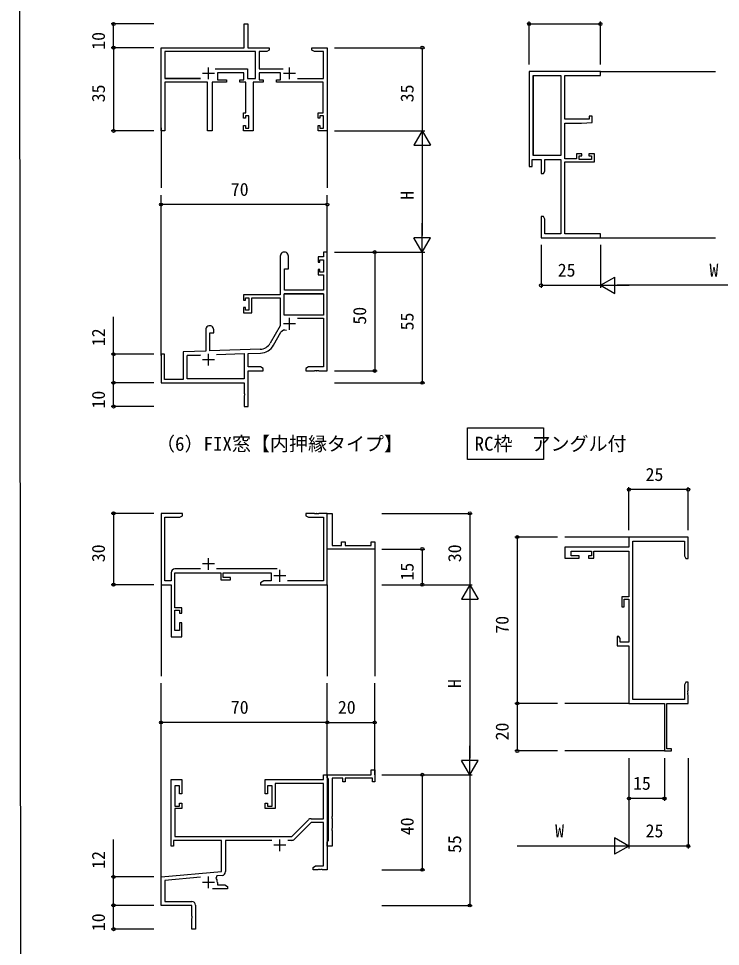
# Model space of a CAD drawing. Units: millimetres, scale not verified. Extents: x -438 to 439, y -599 to 597.
# Drawn here: x -437.3 to -141.7, y -326.1 to 64.5 of the extents above; entities that cross this region are included whole.
import ezdxf
from ezdxf.enums import TextEntityAlignment as Align

# ---------------------------------------------------------------- set-up
doc = ezdxf.new("R2010")
doc.units = ezdxf.units.MM
doc.header["$LTSCALE"] = 4
for name, color, linetype in [('0-1_USER1', 3, 'Continuous'), ('0-2_YKK_11', 7, 'Continuous'), ('0-3_YKK_12', 2, 'Continuous'), ('0-4_YKK_D', 6, 'Continuous'), ('0-5_YKK_ZWAK', 7, 'Continuous')]:
    doc.layers.add(name, color=color, linetype=linetype)
doc.styles.add('ＭＳ ゴシック', font='')
doc.styles.get('ＭＳ ゴシック').set_extended_font_data('MS Gothic')

msp = doc.modelspace()

# ---------------------------------------------------------------- linework, layer by layer
at = {"layer": '0-1_USER1'}
msp.add_lwpolyline([(-248.29, -107.8), (-216.29, -107.8), (-216.29, -121.158), (-248.29, -121.158)], close=True, dxfattribs=at)
at = {"layer": '0-2_YKK_11'}
for p, q in [((-357.272, 38.9), (-357.272, 43.9)), ((-323.172, 38.9), (-323.172, 43.9)), ((-354.772, 41.4), (-359.772, 41.4)), ((-320.672, 41.4), (-325.672, 41.4)), ((-323.172, -66.509), (-323.172, -61.509)), ((-320.672, -64.009), (-325.672, -64.009)), ((-329.915, -72.993), (-326.779, -67.561)), ((-357.272, -81.609), (-357.272, -76.609)), ((-354.772, -79.109), (-359.772, -79.109)), ((-357.272, -167.6), (-357.272, -162.6)), ((-360.623, -167.17), (-371.472, -167.17)), ((-354.772, -165.1), (-359.772, -165.1)), ((-328.365, -167.17), (-353.922, -167.17)), ((-327.272, -172.6), (-327.272, -167.6)), ((-324.772, -170.1), (-329.772, -170.1)), ((-305.272, -271.339), (-305.392, -271.522)), ((-305.392, -271.522), (-305.392, -272.072)), ((-305.392, -272.072), (-305.272, -272.255)), ((-305.272, -272.255), (-305.272, -276.339)), ((-305.272, -276.339), (-305.392, -276.522)), ((-305.392, -276.522), (-305.392, -277.072)), ((-305.392, -277.072), (-305.272, -277.255)), ((-327.272, -285.997), (-327.272, -280.997)), ((-324.772, -283.497), (-329.772, -283.497)), ((-322.26, -281.427), (-323.922, -281.427)), ((-357.272, -301.597), (-357.272, -296.597)), ((-354.772, -299.097), (-359.772, -299.097))]:
    msp.add_line(p, q, dxfattribs=at)
for points in [[(-342.572, 24.8), (-341.572, 24.8), (-341.572, 37.7), (-344.172, 37.7), (-344.172, 38.7), (-342.472, 38.7), (-342.472, 41.7), (-353.572, 41.7), (-353.572, 38.7), (-349.772, 38.7), (-349.772, 37.7), (-355.822, 37.7), (-355.822, 17.2), (-357.722, 17.2), (-357.722, 37.7), (-375.672, 37.7), (-375.672, 17.2), (-377.272, 17.2), (-377.272, 52.2), (-342.272, 52.2), (-342.272, 62.2), (-340.772, 62.2), (-340.772, 52.2), (-331.772, 52.2), (-331.772, 51.2), (-332.811, 50.6), (-335.972, 50.6), (-335.972, 43.3), (-325.893, 43.3)], [(-319.836, 39.3), (-308.872, 39.3), (-308.872, 50.6), (-312.733, 50.6), (-313.772, 51.2), (-313.772, 52.2), (-307.272, 52.2), (-307.272, 17.2), (-311.172, 17.2), (-311.172, 19.5), (-310.372, 19.5), (-310.372, 18.4), (-308.872, 18.4), (-308.872, 23.6), (-310.372, 23.6), (-310.372, 22.5), (-311.172, 22.5), (-311.172, 24.8), (-308.972, 24.8), (-308.972, 37.7), (-328.672, 37.7), (-328.672, 38.7), (-326.972, 38.7), (-326.972, 41.7), (-335.972, 41.7), (-335.972, 38.7), (-334.272, 38.7), (-334.272, 37.7), (-338.472, 37.7), (-338.472, 17.2), (-342.572, 17.2), (-342.572, 19.5), (-341.772, 19.5), (-341.772, 18.4), (-340.272, 18.4), (-340.272, 23.6), (-341.772, 23.6), (-341.772, 22.5), (-342.572, 22.5), (-342.572, 24.8)], [(-354.551, 43.3), (-340.872, 43.3), (-340.872, 39.3), (-337.572, 39.3), (-337.572, 50.6), (-375.672, 50.6), (-375.672, 39.3)], [(-360.608, 39.3), (-375.672, 39.3), (-360.608, 39.3)], [(-222.272, 42.2), (-222.272, 2.2), (-220.972, 2.2), (-220.972, 5.2), (-217.272, 5.2), (-217.272, -0.8), (-216.272, -0.8), (-215.642, 0.291), (-215.642, 5.2), (-208.902, 5.2), (-208.902, -26.17), (-215.642, -26.17), (-215.642, -19.891), (-216.272, -18.8), (-217.272, -18.8), (-217.272, -22.342), (-217.152, -22.525), (-217.152, -23.075), (-217.272, -23.258), (-217.272, -23.342), (-217.152, -23.525), (-217.152, -24.075), (-217.272, -24.258), (-217.272, -27.8), (-192.272, -27.8), (-192.272, -26.17), (-207.272, -26.17), (-207.272, 4.2), (-194.772, 4.2), (-194.772, 7.5), (-197.072, 7.5), (-197.072, 6.7), (-195.972, 6.7), (-195.972, 5.2), (-201.172, 5.2), (-201.172, 6.7), (-200.072, 6.7), (-200.072, 7.5), (-202.372, 7.5), (-202.372, 5.4)], [(-202.372, 5.4), (-207.272, 5.4), (-207.272, 20.4), (-200.272, 20.4), (-195.772, 20.794), (-195.772, 23.4), (-196.972, 23.4), (-196.972, 22.1), (-207.272, 22.1), (-207.272, 40.57), (-192.272, 40.57), (-192.272, 42.2), (-222.272, 42.2)], [(-220.642, 40.57), (-220.642, 6.83), (-220.642, 40.57)], [(-220.642, 40.57), (-208.902, 40.57), (-208.902, 6.83), (-220.642, 6.83)], [(-319.774, -61.609), (-308.902, -61.609), (-308.902, -82.179), (-315.181, -82.179), (-316.272, -82.809), (-316.272, -83.809), (-312.73, -83.809), (-312.547, -83.689), (-311.997, -83.689), (-311.814, -83.809), (-311.73, -83.809), (-311.547, -83.689), (-310.997, -83.689), (-310.814, -83.809), (-307.272, -83.809), (-307.272, -33.809), (-308.902, -33.809), (-308.902, -35.809), (-311.172, -35.809), (-311.172, -38.109), (-310.372, -38.109), (-310.372, -37.009), (-308.902, -37.009), (-308.902, -42.209), (-310.372, -42.209), (-310.372, -41.109), (-311.172, -41.109), (-311.172, -43.409), (-308.902, -43.409), (-308.902, -49.809), (-325.272, -49.809), (-325.272, -40.809), (-323.672, -40.809), (-323.672, -35.509)], [(-327.072, -35.509), (-327.072, -51.809), (-342.572, -51.809), (-342.572, -54.109), (-341.772, -54.109), (-341.772, -53.009), (-340.272, -53.009), (-340.272, -58.209), (-341.772, -58.209), (-341.772, -57.109), (-342.572, -57.109), (-342.572, -59.409), (-339.072, -59.409), (-339.072, -53.009), (-327.072, -53.009), (-327.072, -64.809), (-331.326, -72.178)], [(-308.902, -51.439), (-325.442, -51.439), (-308.902, -51.439)], [(-308.902, -51.439), (-308.902, -60.409), (-325.442, -60.409), (-325.442, -51.439)], [(-358.472, -66.509), (-358.472, -75.477), (-367.972, -75.809), (-367.972, -87.409), (-375.872, -87.409), (-375.872, -76.809), (-377.272, -76.809), (-377.272, -88.809), (-342.272, -88.809), (-342.272, -93.351), (-342.152, -93.534), (-342.152, -94.084), (-342.272, -94.267), (-342.272, -98.809), (-340.642, -98.809), (-340.642, -83.809), (-334.272, -83.809), (-334.272, -82.809), (-335.363, -82.179), (-340.642, -82.179), (-340.642, -76.486), (-335.425, -76.303)], [(-335.482, -74.674), (-356.772, -75.418), (-356.772, -67.809), (-355.072, -67.809), (-355.072, -66.509)], [(-353.982, -76.952), (-342.272, -76.543), (-342.272, -87.179), (-366.342, -87.179), (-366.342, -77.383)], [(-360.705, -77.186), (-366.342, -77.383), (-360.705, -77.186)], [(-373.072, -168.77), (-373.072, -172.17), (-375.642, -172.17), (-375.642, -145.43), (-369.363, -145.43), (-368.272, -144.8), (-368.272, -143.8), (-377.272, -143.8), (-377.272, -173.8), (-373.072, -173.8), (-373.072, -195.8), (-368.472, -195.8), (-368.472, -189.8), (-369.472, -189.8), (-369.472, -193.1), (-371.442, -193.1), (-371.442, -184.6), (-369.472, -184.6), (-369.472, -185.8), (-368.472, -185.8), (-368.472, -183.6), (-371.442, -183.6), (-371.442, -168.8), (-352.172, -168.8), (-352.172, -171.8), (-347.972, -171.8), (-347.972, -170.8), (-351.172, -170.8), (-351.172, -168.8), (-330.972, -168.8), (-330.972, -172.17), (-334.035, -172.17), (-335.472, -173), (-335.472, -173.8), (-307.272, -173.8), (-307.272, -143.8), (-310.814, -143.8), (-310.997, -143.92), (-311.547, -143.92), (-311.73, -143.8)], [(-311.73, -143.8), (-311.814, -143.8), (-311.997, -143.92), (-312.547, -143.92), (-312.73, -143.8), (-316.272, -143.8), (-316.272, -144.8), (-315.181, -145.43), (-308.902, -145.43), (-308.902, -172.17), (-324.033, -172.17)], [(-178.642, -222.17), (-178.642, -155.43), (-156.902, -155.43), (-156.902, -161.709), (-156.272, -162.8), (-155.272, -162.8), (-155.272, -153.8), (-180.272, -153.8), (-180.272, -158), (-207.272, -158), (-207.272, -162.6), (-201.272, -162.6), (-201.272, -161.6), (-204.572, -161.6), (-204.572, -159.63), (-196.072, -159.63), (-196.072, -161.6), (-197.272, -161.6), (-197.272, -162.6), (-195.072, -162.6), (-195.072, -159.63), (-180.272, -159.63), (-180.272, -178.9), (-183.272, -178.9), (-183.272, -183.1), (-182.272, -183.1), (-182.272, -179.9), (-180.272, -179.9), (-180.272, -197.97), (-183.972, -197.97), (-183.972, -196.466), (-184.472, -195.6), (-185.272, -195.6), (-185.272, -199.6), (-180.272, -199.6), (-180.272, -223.8), (-165.272, -223.8), (-165.272, -243.8), (-162.272, -243.8), (-162.272, -242.9)], [(-162.272, -242.9), (-164.272, -242.9), (-164.272, -223.8), (-155.272, -223.8), (-155.272, -220.258), (-155.392, -220.075), (-155.392, -219.525), (-155.272, -219.342), (-155.272, -219.258), (-155.392, -219.075), (-155.392, -218.525), (-155.272, -218.342), (-155.272, -214.8), (-156.272, -214.8), (-156.902, -215.891), (-156.902, -222.17), (-178.642, -222.17)], [(-314.109, -272.297), (-308.902, -272.297), (-308.902, -257.427), (-329.272, -257.427), (-329.272, -267.997), (-333.472, -267.997), (-333.472, -265.797), (-332.472, -265.797), (-332.472, -266.997), (-330.472, -266.997), (-330.472, -258.497), (-332.472, -258.497), (-332.472, -261.797), (-333.472, -261.797), (-333.472, -255.797), (-308.902, -255.797), (-308.902, -253.797), (-307.272, -253.797), (-307.272, -293.797), (-309.314, -293.797), (-309.497, -293.677), (-310.047, -293.677), (-310.23, -293.797), (-310.314, -293.797), (-310.497, -293.677), (-311.047, -293.677), (-311.23, -293.797), (-313.272, -293.797), (-313.272, -292.797), (-312.181, -292.167), (-308.902, -292.167), (-308.902, -273.927), (-314.097, -273.927), (-321.128, -280.958)], [(-306.772, -281.497), (-306.772, -255.597), (-307.072, -255.297), (-307.272, -255.097), (-307.272, -253.797), (-288.772, -253.797), (-288.772, -251.797), (-287.272, -251.797), (-287.272, -256.797), (-288.272, -256.797), (-288.272, -255.297), (-299.772, -255.297), (-299.772, -256.797), (-300.772, -256.797), (-300.772, -255.297), (-305.272, -255.297), (-305.272, -271.339)], [(-362.772, -308.767), (-362.772, -318.797), (-364.272, -318.797), (-364.272, -314.255), (-364.152, -314.072), (-364.152, -313.522), (-364.272, -313.339), (-364.272, -308.797), (-377.272, -308.797), (-377.272, -296.797), (-351.772, -294.566), (-351.772, -281.427), (-372.072, -281.427), (-372.072, -283.797), (-373.072, -283.797), (-373.072, -255.797), (-368.472, -255.797), (-368.472, -261.797), (-369.472, -261.797), (-369.472, -258.497), (-371.442, -258.497), (-371.442, -266.997), (-369.472, -266.997), (-369.472, -265.797), (-368.472, -265.797), (-368.472, -267.997), (-371.442, -267.997), (-371.442, -279.797), (-322.272, -279.797), (-315.241, -272.766)], [(-305.272, -277.255), (-305.272, -283.797), (-307.272, -283.797), (-307.272, -281.997), (-307.072, -281.797), (-306.772, -281.497)], [(-330.623, -281.427), (-350.142, -281.427), (-350.142, -294.594)], [(-351.603, -296.187), (-353.753, -296.376), (-354.133, -297.138)], [(-360.642, -296.978), (-375.642, -298.291), (-375.642, -307.167), (-364.372, -307.167)], [(-353.572, -299.097), (-353.572, -300.167), (-350.363, -300.167), (-349.272, -300.797), (-349.272, -301.797), (-355.622, -301.797)]]:
    msp.add_lwpolyline(points, dxfattribs=at)
msp.add_lwpolyline([(-287.272, -158.8), (-307.272, -158.8), (-307.272, -157.3), (-307.272, -143.8), (-305.272, -143.8), (-305.272, -157.3), (-301.272, -157.3), (-301.272, -155.8), (-299.772, -155.8), (-299.772, -157.3), (-288.772, -157.3), (-288.772, -155.8), (-287.272, -155.8)], close=True, dxfattribs=at)
for centre, radius, start, end in [((-325.372, -35.509), 1.7, 359.99999, 180.00001), ((-356.772, -66.509), 1.7, 359.99999, 180.00001), ((-325.22, -68.461), 1.8, 65.29866, 149.99999), ((-335.656, -69.678), 5, 271.99999, 330), ((-335.656, -69.678), 6.63, 272, 330), ((-371.472, -168.77), 1.6, 90.00001, 179.99999), ((-314.109, -273.897), 1.6, 90, 134.99999), ((-322.26, -279.827), 1.6, 270, 314.99999), ((-351.742, -294.594), 1.6, 275, 0.00001), ((-357.272, -299.097), 3.7, 0, 31.96331), ((-364.372, -308.767), 1.6, 0.00001, 89.99999)]:
    msp.add_arc(centre, radius, start, end, dxfattribs=at)
at = {"layer": '0-3_YKK_12'}
for p, q in [((-192.272, 42.2), (-143.773, 42.2)), ((-377.272, 18.448), (-377.272, -6.808)), ((-307.272, 17.193), (-307.272, -6.808)), ((-377.272, -77.376), (-377.272, -9.808)), ((-307.272, -33.809), (-307.272, -9.808)), ((-192.272, -27.8), (-143.773, -27.8)), ((-180.274, -153.8), (-207.272, -153.8)), ((-287.272, -158.5), (-287.272, -212.301)), ((-377.272, -172.545), (-377.272, -212.301)), ((-307.272, -173.8), (-307.272, -212.301)), ((-377.272, -297.369), (-377.272, -215.301)), ((-307.272, -253.802), (-307.272, -215.301)), ((-287.272, -253.802), (-287.272, -215.301)), ((-180.274, -223.8), (-207.272, -223.8)), ((-164.974, -243.8), (-207.272, -243.8))]:
    msp.add_line(p, q, dxfattribs=at)
at = {"layer": '0-4_YKK_D'}
for p, q in [((-222.272, 45.2), (-222.272, 63.2)), ((-192.272, 45.2), (-192.272, 63.2)), ((-380.272, 62.2), (-398.272, 62.2)), ((-397.272, 52.2), (-397.272, 62.2)), ((-222.272, 62.2), (-192.272, 62.2)), ((-380.272, 52.2), (-398.272, 52.2)), ((-380.272, 52.2), (-398.272, 52.2)), ((-397.272, 52.2), (-397.272, 17.2)), ((-304.272, 52.2), (-266.272, 52.2)), ((-267.272, 52.2), (-267.272, 17.2)), ((-380.272, 17.2), (-398.272, 17.2)), ((-304.272, 17.2), (-266.272, 17.2)), ((-304.272, 17.2), (-266.272, 17.2)), ((-267.272, 17.2), (-270.772, 11.138)), ((-267.272, 17.2), (-263.772, 11.138)), ((-267.272, 17.2), (-267.272, 5.076)), ((-270.772, 11.138), (-263.772, 11.138)), ((-267.272, 10.2), (-267.272, -26.809)), ((-377.272, -28.809), (-377.272, -12.809)), ((-307.272, -13.809), (-377.272, -13.809)), ((-307.272, -28.809), (-307.272, -12.809)), ((-267.272, -33.809), (-267.272, -21.685)), ((-267.272, -33.809), (-270.772, -27.747)), ((-263.772, -27.747), (-270.772, -27.747)), ((-267.272, -33.809), (-263.772, -27.747)), ((-217.272, -30.8), (-217.272, -48.8)), ((-192.272, -30.8), (-192.272, -48.8)), ((-192.272, -30.8), (-192.272, -48.8)), ((-304.272, -33.809), (-266.272, -33.809)), ((-304.272, -33.809), (-266.272, -33.809)), ((-304.272, -33.809), (-286.272, -33.809)), ((-287.272, -33.809), (-287.272, -83.809)), ((-267.272, -33.809), (-267.272, -88.809)), ((-192.272, -47.8), (-186.21, -44.3)), ((-186.21, -51.3), (-186.21, -44.3)), ((-217.272, -47.8), (-192.272, -47.8)), ((-192.272, -47.8), (-186.21, -51.3)), ((-192.272, -47.8), (-180.148, -47.8)), ((-99.274, -47.8), (-185.272, -47.8)), ((-380.272, -76.809), (-398.272, -76.809)), ((-304.272, -83.809), (-286.272, -83.809)), ((-380.272, -88.809), (-398.272, -88.809)), ((-380.272, -88.809), (-398.272, -88.809)), ((-397.272, -98.809), (-397.272, -88.809)), ((-304.272, -88.809), (-266.272, -88.809)), ((-380.272, -98.809), (-398.272, -98.809)), ((-180.272, -150.8), (-180.272, -132.8)), ((-155.272, -133.8), (-180.272, -133.8)), ((-155.272, -150.8), (-155.272, -132.8)), ((-380.272, -143.8), (-398.272, -143.8)), ((-397.272, -143.8), (-397.272, -173.8)), ((-284.272, -143.8), (-246.272, -143.8)), ((-247.272, -143.8), (-247.272, -173.8)), ((-210.272, -153.8), (-228.272, -153.8)), ((-227.272, -153.8), (-227.272, -223.8)), ((-284.272, -158.8), (-266.272, -158.8)), ((-267.272, -158.8), (-267.272, -173.8)), ((-380.272, -173.8), (-398.272, -173.8)), ((-284.272, -173.8), (-246.272, -173.8)), ((-284.272, -173.8), (-246.272, -173.8)), ((-284.272, -173.8), (-266.272, -173.8)), ((-247.272, -173.8), (-250.772, -179.862)), ((-247.272, -173.8), (-243.772, -179.862)), ((-247.272, -173.8), (-247.272, -185.924)), ((-250.772, -179.862), (-243.772, -179.862)), ((-247.272, -180.8), (-247.272, -246.802)), ((-210.272, -223.8), (-228.272, -223.8)), ((-210.272, -223.8), (-228.272, -223.8)), ((-227.272, -223.8), (-227.272, -243.8)), ((-377.272, -248.797), (-377.272, -230.797)), ((-307.272, -231.797), (-377.272, -231.797)), ((-307.272, -248.797), (-307.272, -230.797)), ((-307.272, -248.797), (-307.272, -230.797)), ((-307.272, -231.797), (-287.272, -231.797)), ((-287.272, -248.797), (-287.272, -230.797)), ((-247.272, -253.802), (-247.272, -241.677)), ((-210.272, -243.8), (-228.272, -243.8)), ((-247.272, -253.802), (-250.772, -247.739)), ((-243.772, -247.739), (-250.772, -247.739)), ((-247.272, -253.802), (-243.772, -247.739)), ((-180.274, -246.8), (-180.274, -264.8)), ((-180.272, -246.8), (-180.272, -284.8)), ((-180.272, -246.8), (-180.272, -284.8)), ((-165.272, -246.8), (-165.272, -264.8)), ((-155.272, -246.8), (-155.272, -284.8)), ((-284.272, -253.802), (-246.272, -253.802)), ((-284.272, -253.802), (-246.272, -253.802)), ((-284.272, -253.802), (-266.272, -253.802)), ((-267.272, -253.802), (-267.272, -293.802)), ((-247.272, -253.802), (-247.272, -308.802)), ((-165.272, -263.8), (-180.274, -263.8)), ((-180.272, -283.8), (-186.334, -280.3)), ((-186.334, -280.3), (-186.334, -287.3)), ((-187.272, -283.8), (-227.272, -283.8)), ((-180.272, -283.8), (-192.397, -283.8)), ((-180.272, -283.8), (-186.334, -287.3)), ((-155.272, -283.8), (-180.272, -283.8)), ((-380.272, -296.797), (-398.272, -296.797)), ((-284.272, -293.802), (-266.272, -293.802)), ((-380.272, -308.797), (-398.272, -308.797)), ((-380.272, -308.797), (-398.272, -308.797)), ((-397.272, -318.797), (-397.272, -308.797)), ((-284.272, -308.802), (-246.272, -308.802)), ((-380.272, -318.797), (-398.272, -318.797))]:
    msp.add_line(p, q, dxfattribs=at)
for points in [[(-397.272, -88.809), (-397.272, -76.809), (-397.272, -61.055)], [(-397.272, -308.797), (-397.272, -296.797), (-397.272, -281.042)]]:
    msp.add_lwpolyline(points, dxfattribs=at)
for centre in [(-397.272, 62.2), (-222.272, 62.2), (-192.272, 62.2), (-397.272, 52.2), (-397.272, 52.2), (-267.272, 52.2), (-397.272, 17.2), (-377.272, -13.809), (-307.272, -13.809), (-287.272, -33.809), (-217.272, -47.8), (-397.272, -76.809), (-287.272, -83.809), (-397.272, -88.809), (-397.272, -88.809), (-267.272, -88.809), (-397.272, -98.809), (-180.272, -133.8), (-155.272, -133.8), (-397.272, -143.8), (-247.272, -143.8), (-227.272, -153.8), (-267.272, -158.8), (-397.272, -173.8), (-267.272, -173.8), (-227.272, -223.8), (-227.272, -223.8), (-377.272, -231.797), (-307.272, -231.797), (-307.272, -231.797), (-287.272, -231.797), (-227.272, -243.8), (-267.272, -253.802), (-180.274, -263.8), (-165.272, -263.8), (-155.272, -283.8), (-397.272, -296.797), (-267.272, -293.802), (-397.272, -308.797), (-397.272, -308.797), (-247.272, -308.802), (-397.272, -318.797)]:
    msp.add_circle(centre, 0.637, dxfattribs=at)
at = {"layer": '0-5_YKK_ZWAK'}
msp.add_line((-437.3, 562.2), (-436.3, -599.3), dxfattribs=at)

# ---------------------------------------------------------------- texts
at = {"layer": '0-1_USER1', "style": 'ＭＳ ゴシック'}
for s, p in [('（6）FIX窓【内押縁タイプ】', (-379.391, -119.209)), ('RC枠\u3000アングル付\u3000', (-245.255, -119.164))]:
    msp.add_text(s, height=5.865, dxfattribs=at).set_placement(p, align=Align.BOTTOM_LEFT)
at = {"layer": '0-4_YKK_D', "style": 'ＭＳ ゴシック'}
for s, p in [('10', (-399.272, 51.362)), ('35', (-399.272, 29.245)), ('35', (-269.272, 29.245)), ('H', (-269.272, -11.799)), ('50', (-289.272, -64.349)), ('55', (-269.272, -66.764)), ('12', (-399.272, -73.41)), ('10', (-399.272, -99.647)), ('30', (-399.272, -164.34)), ('30', (-249.272, -164.34)), ('15', (-269.272, -172.053)), ('70', (-229.272, -194.425)), ('H', (-249.272, -217.295)), ('20', (-229.272, -239.34)), ('40', (-269.272, -279.256)), ('55', (-249.272, -286.756)), ('12', (-399.272, -293.398)), ('10', (-399.272, -319.635))]:
    msp.add_text(s, height=5.499, rotation=90, dxfattribs=at).set_placement(p, align=Align.BOTTOM_LEFT)
for s, p in [('70', (-347.897, -11.809)), ('25', (-210.227, -45.8)), ('W', (-146.322, -45.8)), ('25', (-173.227, -131.8)), ('70', (-347.897, -229.797)), ('20', (-302.812, -229.797)), ('15', (-178.526, -261.8)), ('W', (-211.32, -281.8)), ('25', (-173.227, -281.8))]:
    msp.add_text(s, height=5.499, dxfattribs=at).set_placement(p, align=Align.BOTTOM_LEFT)

doc.saveas('drawing.dxf')
